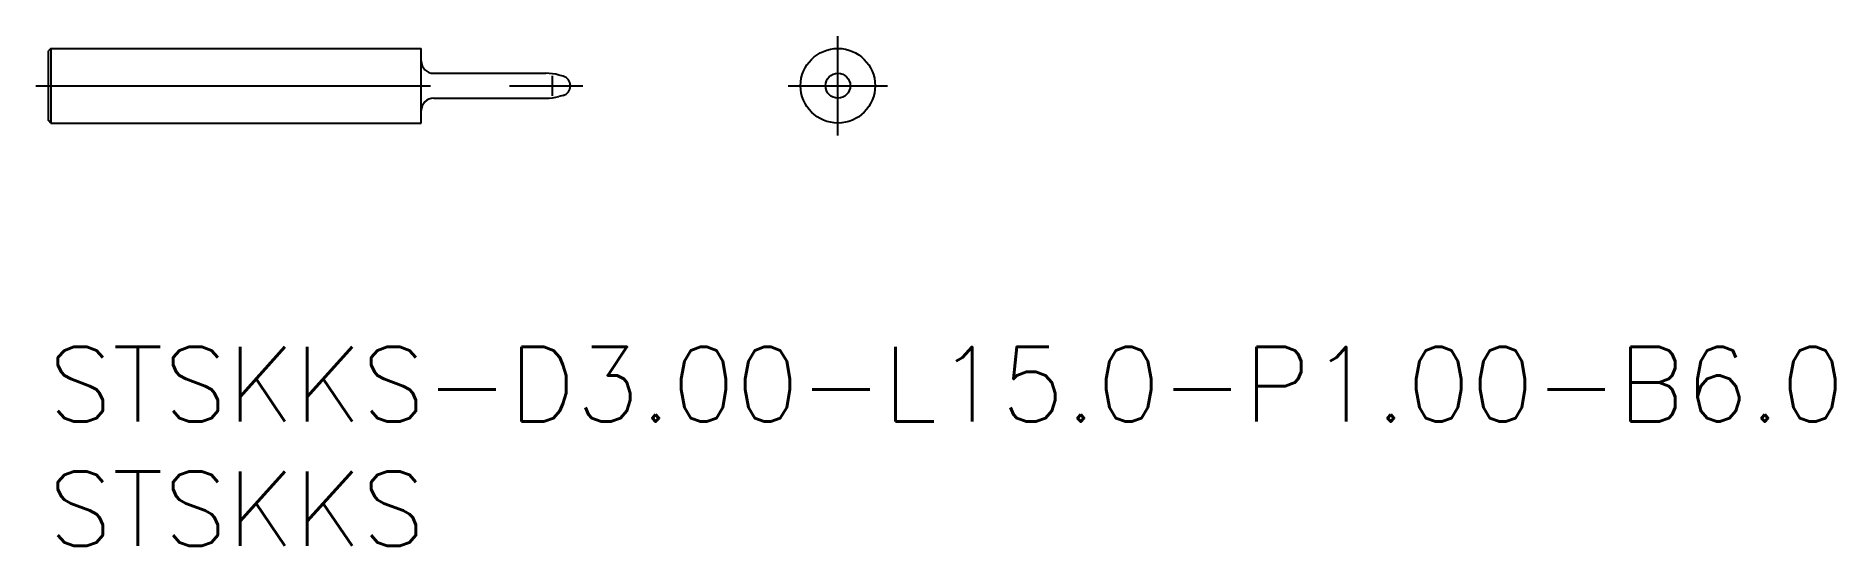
# Model space of a CAD drawing. Extents: x -0.5 to 71.9, y -8 to 12.5.
import ezdxf

# ---------------------------------------------------------------- set-up
doc = ezdxf.new("R2010")
doc.units = 0
doc.header["$LTSCALE"] = 0.5
doc.linetypes.add('CENTER', pattern=[50.8, 31.75, -6.35, 6.35, -6.35])
for name, color, linetype in [('MSM_CENTER', 1, 'CENTER'), ('MSM_CONTINUOUS', 7, 'CONTINUOUS'), ('MSM_NARROW', 5, 'CONTINUOUS'), ('MSM_PART_NUMBER', 7, 'CONTINUOUS')]:
    doc.layers.add(name, color=color, linetype=linetype)
doc.styles.get("Standard").update_dxf_attribs({"font": 'txt.shx', "height": 1, "bigfont": 'bigfont.shx'})

# ---------------------------------------------------------------- blocks, each defined once
blk = doc.blocks.new('*U15')
at = {"layer": 'MSM_PART_NUMBER'}
blk.add_text('STSKKS-D3.00-L15.0-P1.00-B6.0', height=3, dxfattribs=at).set_placement((0, -3))
blk = doc.blocks.new('*U16')
at = {"layer": 'MSM_PART_NUMBER'}
blk.add_text('STSKKS', height=3, dxfattribs=at).set_placement((0, -8))

msp = doc.modelspace()

# ---------------------------------------------------------------- linework, layer by layer
at = {"layer": 'MSM_CENTER'}
for p, q in [((31.758, 8.5), (31.758, 12.5)), ((-0.5, 10.5), (21.5, 10.5)), ((29.758, 10.5), (33.758, 10.5))]:
    msp.add_line(p, q, dxfattribs=at)
at = {"layer": 'MSM_CONTINUOUS'}
for p, q in [((0.1, 12), (0, 11.9)), ((0, 9.1), (0, 11.9)), ((0.1, 12), (15, 12)), ((0.1, 12), (0.1, 9)), ((15, 9), (15, 12)), ((15.5, 11), (20.016, 11)), ((20.704, 10.886), (20.534, 10.932)), ((15.5, 10), (20.016, 10)), ((20.704, 10.114), (20.534, 10.068)), ((0.1, 9), (0, 9.1)), ((0.1, 9), (15, 9))]:
    msp.add_line(p, q, dxfattribs=at)
for radius in [1.5, 0.5]:
    msp.add_circle((31.758, 10.5), radius, dxfattribs=at)
for centre, radius, start, end in [((15.5, 11.5), 0.5, 180, 270), ((20.016, 9), 2, 75, 90), ((20.6, 10.5), 0.4, 285, 75), ((15.5, 9.5), 0.5, 90, 180), ((20.016, 12), 2, 270, 285)]:
    msp.add_arc(centre, radius, start, end, dxfattribs=at)
at = {"layer": 'MSM_NARROW'}
msp.add_line((20.279, 10.1), (20.279, 10.9), dxfattribs=at)

# ---------------------------------------------------------------- block references
at = {"layer": 'MSM_CONTINUOUS'}
for name in ['*U15', '*U16']:
    msp.add_blockref(name, (0, 0), dxfattribs=at)

doc.saveas('drawing.dxf')
